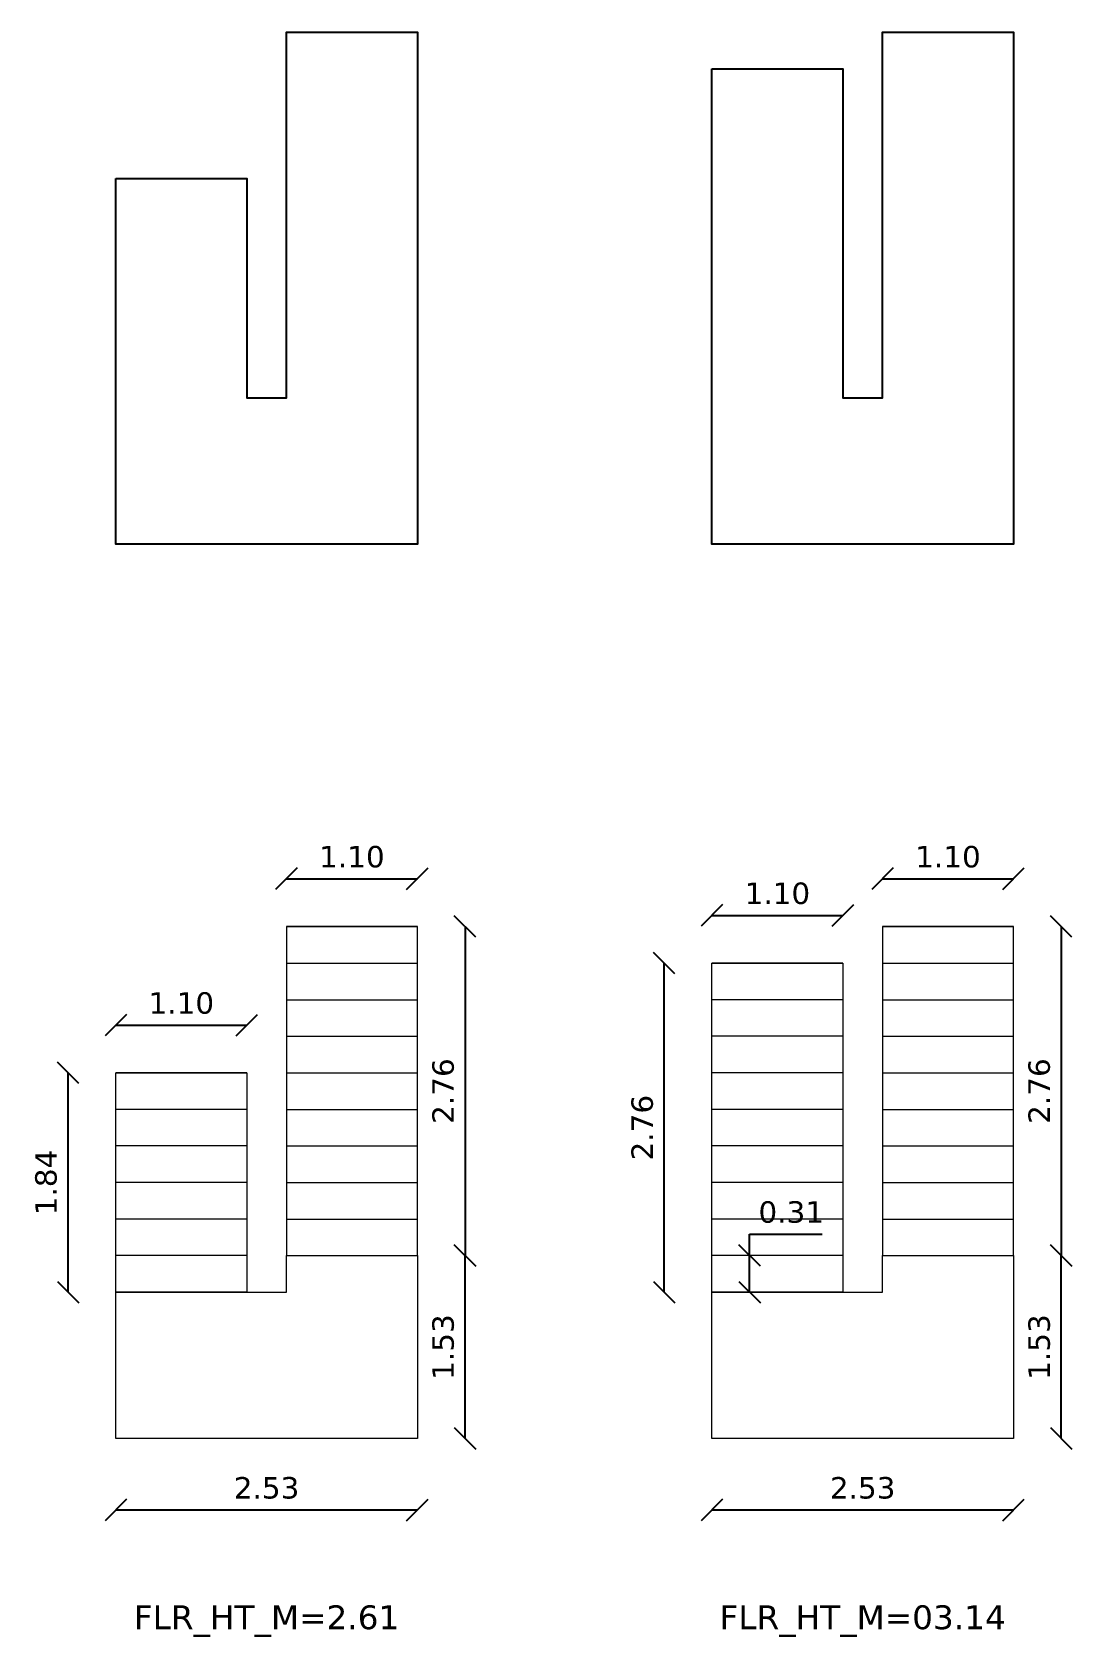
# Model space of a CAD drawing. Header units: metres. Extents: x 617 to 1370, y 693 to 852.
# Drawn here: x 1032.09 to 1040.81, y 733.85 to 747.31 of the extents above; entities that cross this region are included whole.
import ezdxf

# ---------------------------------------------------------------- set-up
doc = ezdxf.new("R2010")
doc.units = ezdxf.units.M
doc.header["$MEASUREMENT"] = 0
doc.header["$PDMODE"] = 2
doc.header["$PDSIZE"] = 50
doc.layers.get('0').update_dxf_attribs({"lineweight": 0})
doc.layers.get('Defpoints').update_dxf_attribs({"lineweight": 0})
for name, color, linetype in [('BLK_1_BLDG_FOOT_PRINT 1', 1, 'Continuous'), ('BLK_1_FLR_0_STAIR_1', 1, 'Continuous'), ('BLK_1_FLR_1_STAIR_1', 1, 'Continuous')]:
    doc.layers.add(name, color=color, linetype=linetype)
for name, color, linetype, lineweight in [('BLK_1_FLR_0_STAIR_1_FLIGHT_1', 7, 'Continuous', 0), ('BLK_1_FLR_0_STAIR_1_FLIGHT_2', 7, 'Continuous', 0), ('BLK_1_FLR_0_STAIR_1_LANDING_1', 7, 'Continuous', 0), ('BLK_1_FLR_1_STAIR_1_FLIGHT_1', 7, 'Continuous', 0), ('BLK_1_FLR_1_STAIR_1_FLIGHT_2', 7, 'Continuous', 0), ('BLK_1_FLR_1_STAIR_1_LANDING_1', 7, 'Continuous', 0)]:
    doc.layers.add(name, color=color, linetype=linetype, lineweight=lineweight)
doc.styles.get("Standard").update_dxf_attribs({"font": 'verdana.ttf', "height": 0.18})
doc.dimstyles.get("Standard").update_dxf_attribs({"dimscale": 0, "dimtxt": 0.18, "dimasz": 0.18, "dimexe": 0.18, "dimexo": 0.0625, "dimgap": 0.09, "dimtad": 1, "dimtoh": 1, "dimzin": 0, "dimdsep": 46, "dimtxsty": 'Standard', "dimblk": 'OBLIQUE', "dimcen": 0.09, "dimse1": 1, "dimse2": 1, "dimadec": 0, "dimazin": 0, "dimtfac": 1, "dimtofl": 0, "dimtmove": 0, "dimatfit": 3, "dimldrblk": 'OBLIQUE', "dimfxl": 1, "dimtolj": 1, "dimtzin": 0, "dimarcsym": 0})

# ---------------------------------------------------------------- blocks, each defined once
blk = doc.blocks.new('_Oblique')
at = {"color": 0, "linetype": 'ByBlock', "lineweight": -2}
blk.add_line((-0.5, -0.5), (0.5, 0.5), dxfattribs=at)
blk = doc.blocks.new('*D319')
at = {"layer": 'BLK_1_FLR_0_STAIR_1_FLIGHT_2', "color": 0, "linetype": 'Continuous', "lineweight": -2}
blk.add_line((1032.388, 736.739), (1032.388, 738.579), dxfattribs=at)
at = {"layer": 'Defpoints', "color": 0, "linetype": 'Continuous'}
for p in [(1032.388, 738.579), (1032.788, 738.579), (1032.788, 736.739)]:
    blk.add_point(p, dxfattribs=at)
at = {"layer": 'BLK_1_FLR_0_STAIR_1_FLIGHT_2', "color": 0, "linetype": 'Continuous', "lineweight": -2, "xscale": 0.18, "yscale": 0.18, "zscale": 0.18}
for p, rotation in [((1032.388, 738.579), 90), ((1032.388, 736.739), 270)]:
    blk.add_blockref('_Oblique', p, dxfattribs=dict(at, rotation=rotation))
at = {"layer": 'BLK_1_FLR_0_STAIR_1_FLIGHT_2', "color": 0, "linetype": 'Continuous', "insert": (1032.204, 737.659), "char_height": 0.18, "attachment_point": 5, "rotation": 90}
blk.add_mtext('\\A1;1.84', dxfattribs=at)
blk = doc.blocks.new('*D320')
at = {"layer": 'BLK_1_FLR_0_STAIR_1_FLIGHT_1', "color": 0, "linetype": 'Continuous', "lineweight": -2}
blk.add_line((1035.718, 739.806), (1035.718, 737.046), dxfattribs=at)
at = {"layer": 'Defpoints', "color": 0, "linetype": 'Continuous'}
for p in [(1035.318, 739.806), (1035.318, 737.046), (1035.718, 737.046)]:
    blk.add_point(p, dxfattribs=at)
at = {"layer": 'BLK_1_FLR_0_STAIR_1_FLIGHT_1', "color": 0, "linetype": 'Continuous', "lineweight": -2, "xscale": 0.18, "yscale": 0.18, "zscale": 0.18}
for p, rotation in [((1035.718, 739.806), 90), ((1035.718, 737.046), 270)]:
    blk.add_blockref('_Oblique', p, dxfattribs=dict(at, rotation=rotation))
at = {"layer": 'BLK_1_FLR_0_STAIR_1_FLIGHT_1', "color": 0, "linetype": 'Continuous', "insert": (1035.535, 738.426), "char_height": 0.18, "attachment_point": 5, "rotation": 90}
blk.add_mtext('\\A1;2.76', dxfattribs=at)
blk = doc.blocks.new('*D321')
at = {"layer": 'BLK_1_FLR_0_STAIR_1_FLIGHT_2', "color": 0, "linetype": 'Continuous', "lineweight": -2}
blk.add_line((1032.788, 738.979), (1033.888, 738.979), dxfattribs=at)
at = {"layer": 'Defpoints', "color": 0, "linetype": 'Continuous'}
for p in [(1033.888, 738.979), (1032.788, 738.579), (1033.888, 738.579)]:
    blk.add_point(p, dxfattribs=at)
at = {"layer": 'BLK_1_FLR_0_STAIR_1_FLIGHT_2', "color": 0, "linetype": 'Continuous', "lineweight": -2, "xscale": 0.18, "yscale": 0.18, "zscale": 0.18, "rotation": 180}
blk.add_blockref('_Oblique', (1032.788, 738.979), dxfattribs=at)
at = {"layer": 'BLK_1_FLR_0_STAIR_1_FLIGHT_2', "color": 0, "linetype": 'Continuous', "lineweight": -2, "xscale": 0.18, "yscale": 0.18, "zscale": 0.18}
blk.add_blockref('_Oblique', (1033.888, 738.979), dxfattribs=at)
at = {"layer": 'BLK_1_FLR_0_STAIR_1_FLIGHT_2', "color": 0, "linetype": 'Continuous', "insert": (1033.338, 739.163), "char_height": 0.18, "attachment_point": 5}
blk.add_mtext('\\A1;1.10', dxfattribs=at)
blk = doc.blocks.new('*D322')
at = {"layer": 'BLK_1_FLR_0_STAIR_1_FLIGHT_1', "color": 0, "linetype": 'Continuous', "lineweight": -2}
blk.add_line((1034.219, 740.207), (1035.318, 740.207), dxfattribs=at)
at = {"layer": 'Defpoints', "color": 0, "linetype": 'Continuous'}
for p in [(1035.318, 740.207), (1034.219, 739.806), (1035.318, 739.807)]:
    blk.add_point(p, dxfattribs=at)
at = {"layer": 'BLK_1_FLR_0_STAIR_1_FLIGHT_1', "color": 0, "linetype": 'Continuous', "lineweight": -2, "xscale": 0.18, "yscale": 0.18, "zscale": 0.18, "rotation": 180}
blk.add_blockref('_Oblique', (1034.219, 740.207), dxfattribs=at)
at = {"layer": 'BLK_1_FLR_0_STAIR_1_FLIGHT_1', "color": 0, "linetype": 'Continuous', "lineweight": -2, "xscale": 0.18, "yscale": 0.18, "zscale": 0.18}
blk.add_blockref('_Oblique', (1035.318, 740.207), dxfattribs=at)
at = {"layer": 'BLK_1_FLR_0_STAIR_1_FLIGHT_1', "color": 0, "linetype": 'Continuous', "insert": (1034.769, 740.39), "char_height": 0.18, "attachment_point": 5}
blk.add_mtext('\\A1;1.10', dxfattribs=at)
blk = doc.blocks.new('*D324')
at = {"layer": 'BLK_1_FLR_1_STAIR_1_FLIGHT_2', "color": 0, "linetype": 'Continuous', "lineweight": -2}
blk.add_line((1037.388, 736.739), (1037.388, 739.499), dxfattribs=at)
at = {"layer": 'Defpoints', "color": 0, "linetype": 'Continuous'}
for p in [(1037.388, 739.499), (1037.788, 739.499), (1037.788, 736.739)]:
    blk.add_point(p, dxfattribs=at)
at = {"layer": 'BLK_1_FLR_1_STAIR_1_FLIGHT_2', "color": 0, "linetype": 'Continuous', "lineweight": -2, "xscale": 0.18, "yscale": 0.18, "zscale": 0.18}
for p, rotation in [((1037.388, 739.499), 90), ((1037.388, 736.739), 270)]:
    blk.add_blockref('_Oblique', p, dxfattribs=dict(at, rotation=rotation))
at = {"layer": 'BLK_1_FLR_1_STAIR_1_FLIGHT_2', "color": 0, "linetype": 'Continuous', "insert": (1037.205, 738.119), "char_height": 0.18, "attachment_point": 5, "rotation": 90}
blk.add_mtext('\\A1;2.76', dxfattribs=at)
blk = doc.blocks.new('*D325')
at = {"layer": 'BLK_1_FLR_1_STAIR_1_FLIGHT_1', "color": 0, "linetype": 'Continuous', "lineweight": -2}
blk.add_line((1040.718, 739.806), (1040.718, 737.046), dxfattribs=at)
at = {"layer": 'Defpoints', "color": 0, "linetype": 'Continuous'}
for p in [(1040.318, 739.806), (1040.318, 737.046), (1040.718, 737.046)]:
    blk.add_point(p, dxfattribs=at)
at = {"layer": 'BLK_1_FLR_1_STAIR_1_FLIGHT_1', "color": 0, "linetype": 'Continuous', "lineweight": -2, "xscale": 0.18, "yscale": 0.18, "zscale": 0.18}
for p, rotation in [((1040.718, 739.806), 90), ((1040.718, 737.046), 270)]:
    blk.add_blockref('_Oblique', p, dxfattribs=dict(at, rotation=rotation))
at = {"layer": 'BLK_1_FLR_1_STAIR_1_FLIGHT_1', "color": 0, "linetype": 'Continuous', "insert": (1040.535, 738.426), "char_height": 0.18, "attachment_point": 5, "rotation": 90}
blk.add_mtext('\\A1;2.76', dxfattribs=at)
blk = doc.blocks.new('*D323')
at = {"layer": 'BLK_1_FLR_1_STAIR_1_FLIGHT_2', "color": 0, "linetype": 'Continuous', "lineweight": -2}
blk.add_line((1037.788, 739.899), (1038.888, 739.899), dxfattribs=at)
at = {"layer": 'Defpoints', "color": 0, "linetype": 'Continuous'}
for p in [(1038.888, 739.899), (1037.788, 739.499), (1038.888, 739.499)]:
    blk.add_point(p, dxfattribs=at)
at = {"layer": 'BLK_1_FLR_1_STAIR_1_FLIGHT_2', "color": 0, "linetype": 'Continuous', "lineweight": -2, "xscale": 0.18, "yscale": 0.18, "zscale": 0.18, "rotation": 180}
blk.add_blockref('_Oblique', (1037.788, 739.899), dxfattribs=at)
at = {"layer": 'BLK_1_FLR_1_STAIR_1_FLIGHT_2', "color": 0, "linetype": 'Continuous', "lineweight": -2, "xscale": 0.18, "yscale": 0.18, "zscale": 0.18}
blk.add_blockref('_Oblique', (1038.888, 739.899), dxfattribs=at)
at = {"layer": 'BLK_1_FLR_1_STAIR_1_FLIGHT_2', "color": 0, "linetype": 'Continuous', "insert": (1038.338, 740.083), "char_height": 0.18, "attachment_point": 5}
blk.add_mtext('\\A1;1.10', dxfattribs=at)
blk = doc.blocks.new('*D326')
at = {"layer": 'BLK_1_FLR_1_STAIR_1_FLIGHT_1', "color": 0, "linetype": 'Continuous', "lineweight": -2}
blk.add_line((1039.219, 740.207), (1040.318, 740.207), dxfattribs=at)
at = {"layer": 'Defpoints', "color": 0, "linetype": 'Continuous'}
for p in [(1040.318, 740.207), (1039.219, 739.806), (1040.318, 739.807)]:
    blk.add_point(p, dxfattribs=at)
at = {"layer": 'BLK_1_FLR_1_STAIR_1_FLIGHT_1', "color": 0, "linetype": 'Continuous', "lineweight": -2, "xscale": 0.18, "yscale": 0.18, "zscale": 0.18, "rotation": 180}
blk.add_blockref('_Oblique', (1039.219, 740.207), dxfattribs=at)
at = {"layer": 'BLK_1_FLR_1_STAIR_1_FLIGHT_1', "color": 0, "linetype": 'Continuous', "lineweight": -2, "xscale": 0.18, "yscale": 0.18, "zscale": 0.18}
blk.add_blockref('_Oblique', (1040.318, 740.207), dxfattribs=at)
at = {"layer": 'BLK_1_FLR_1_STAIR_1_FLIGHT_1', "color": 0, "linetype": 'Continuous', "insert": (1039.769, 740.39), "char_height": 0.18, "attachment_point": 5}
blk.add_mtext('\\A1;1.10', dxfattribs=at)
blk = doc.blocks.new('*D327')
at = {"layer": 'BLK_1_FLR_0_STAIR_1_LANDING_1', "color": 0, "lineweight": -2}
blk.add_line((1032.788, 734.913), (1035.318, 734.913), dxfattribs=at)
at = {"layer": 'Defpoints', "color": 0, "linetype": 'Continuous'}
for p in [(1032.788, 735.513), (1035.318, 735.513), (1035.318, 734.913)]:
    blk.add_point(p, dxfattribs=at)
at = {"layer": 'BLK_1_FLR_0_STAIR_1_LANDING_1', "color": 0, "linetype": 'Continuous', "lineweight": -2, "xscale": 0.18, "yscale": 0.18, "zscale": 0.18, "rotation": 180}
blk.add_blockref('_Oblique', (1032.788, 734.913), dxfattribs=at)
at = {"layer": 'BLK_1_FLR_0_STAIR_1_LANDING_1', "color": 0, "linetype": 'Continuous', "lineweight": -2, "xscale": 0.18, "yscale": 0.18, "zscale": 0.18}
blk.add_blockref('_Oblique', (1035.318, 734.913), dxfattribs=at)
at = {"layer": 'BLK_1_FLR_0_STAIR_1_LANDING_1', "color": 0, "linetype": 'Continuous', "insert": (1034.053, 735.097), "char_height": 0.18, "attachment_point": 5}
blk.add_mtext('\\A1;2.53', dxfattribs=at)
blk = doc.blocks.new('*D328')
at = {"layer": 'BLK_1_FLR_1_STAIR_1_LANDING_1', "color": 0, "lineweight": -2}
blk.add_line((1037.788, 734.913), (1040.318, 734.913), dxfattribs=at)
at = {"layer": 'Defpoints', "color": 0, "linetype": 'Continuous'}
for p in [(1037.788, 735.513), (1040.318, 735.513), (1040.318, 734.913)]:
    blk.add_point(p, dxfattribs=at)
at = {"layer": 'BLK_1_FLR_1_STAIR_1_LANDING_1', "color": 0, "linetype": 'Continuous', "lineweight": -2, "xscale": 0.18, "yscale": 0.18, "zscale": 0.18, "rotation": 180}
blk.add_blockref('_Oblique', (1037.788, 734.913), dxfattribs=at)
at = {"layer": 'BLK_1_FLR_1_STAIR_1_LANDING_1', "color": 0, "linetype": 'Continuous', "lineweight": -2, "xscale": 0.18, "yscale": 0.18, "zscale": 0.18}
blk.add_blockref('_Oblique', (1040.318, 734.913), dxfattribs=at)
at = {"layer": 'BLK_1_FLR_1_STAIR_1_LANDING_1', "color": 0, "linetype": 'Continuous', "insert": (1039.053, 735.097), "char_height": 0.18, "attachment_point": 5}
blk.add_mtext('\\A1;2.53', dxfattribs=at)
blk = doc.blocks.new('*D329')
at = {"layer": 'BLK_1_FLR_0_STAIR_1_LANDING_1', "color": 0, "lineweight": -2}
blk.add_line((1035.718, 735.513), (1035.718, 737.046), dxfattribs=at)
at = {"layer": 'Defpoints', "color": 0, "linetype": 'Continuous'}
for p in [(1035.318, 737.046), (1035.718, 737.046), (1035.318, 735.513)]:
    blk.add_point(p, dxfattribs=at)
at = {"layer": 'BLK_1_FLR_0_STAIR_1_LANDING_1', "color": 0, "linetype": 'Continuous', "lineweight": -2, "xscale": 0.18, "yscale": 0.18, "zscale": 0.18}
for p, rotation in [((1035.718, 737.046), 90), ((1035.718, 735.513), 270)]:
    blk.add_blockref('_Oblique', p, dxfattribs=dict(at, rotation=rotation))
at = {"layer": 'BLK_1_FLR_0_STAIR_1_LANDING_1', "color": 0, "linetype": 'Continuous', "insert": (1035.535, 736.279), "char_height": 0.18, "attachment_point": 5, "rotation": 90}
blk.add_mtext('\\A1;1.53', dxfattribs=at)
blk = doc.blocks.new('*D330')
at = {"layer": 'BLK_1_FLR_1_STAIR_1_LANDING_1', "color": 0, "lineweight": -2}
blk.add_line((1040.718, 735.513), (1040.718, 737.046), dxfattribs=at)
at = {"layer": 'Defpoints', "color": 0, "linetype": 'Continuous'}
for p in [(1040.318, 737.046), (1040.718, 737.046), (1040.318, 735.513)]:
    blk.add_point(p, dxfattribs=at)
at = {"layer": 'BLK_1_FLR_1_STAIR_1_LANDING_1', "color": 0, "linetype": 'Continuous', "lineweight": -2, "xscale": 0.18, "yscale": 0.18, "zscale": 0.18}
for p, rotation in [((1040.718, 737.046), 90), ((1040.718, 735.513), 270)]:
    blk.add_blockref('_Oblique', p, dxfattribs=dict(at, rotation=rotation))
at = {"layer": 'BLK_1_FLR_1_STAIR_1_LANDING_1', "color": 0, "linetype": 'Continuous', "insert": (1040.535, 736.279), "char_height": 0.18, "attachment_point": 5, "rotation": 90}
blk.add_mtext('\\A1;1.53', dxfattribs=at)
blk = doc.blocks.new('*D389')
at = {"layer": 'BLK_1_BLDG_FOOT_PRINT 1', "color": 0, "lineweight": -2}
for p, q in [((1038.105, 737.046), (1038.105, 737.226)), ((1038.105, 737.226), (1038.714, 737.226)), ((1038.105, 736.739), (1038.105, 737.046))]:
    blk.add_line(p, q, dxfattribs=at)
at = {"layer": 'Defpoints', "color": 0}
for p in [(1037.788, 737.046), (1038.105, 737.046), (1037.788, 736.739)]:
    blk.add_point(p, dxfattribs=at)
at = {"layer": 'BLK_1_BLDG_FOOT_PRINT 1', "color": 0, "lineweight": -2, "xscale": 0.18, "yscale": 0.18, "zscale": 0.18}
for p, rotation in [((1038.105, 737.046), 90), ((1038.105, 736.739), 270)]:
    blk.add_blockref('_Oblique', p, dxfattribs=dict(at, rotation=rotation))
at = {"layer": 'BLK_1_BLDG_FOOT_PRINT 1', "color": 0, "insert": (1038.454, 737.41), "char_height": 0.18, "attachment_point": 5}
blk.add_mtext('\\A1;0.31', dxfattribs=at)

msp = doc.modelspace()

# ---------------------------------------------------------------- linework, layer by layer
at = {"layer": 'BLK_1_FLR_0_STAIR_1', "linetype": 'Continuous'}
msp.add_lwpolyline([(1032.788, 746.079), (1033.888, 746.079), (1033.888, 744.239), (1034.219, 744.239), (1034.219, 747.306), (1035.318, 747.307), (1035.318, 743.013), (1032.788, 743.013)], close=True, dxfattribs=at)
at = {"layer": 'BLK_1_FLR_0_STAIR_1_FLIGHT_1', "linetype": 'Continuous'}
for p, q in [((1034.219, 739.806), (1035.318, 739.806)), ((1034.219, 739.499), (1035.318, 739.499)), ((1034.219, 739.192), (1035.318, 739.192)), ((1034.219, 738.886), (1035.318, 738.886)), ((1034.219, 738.579), (1035.318, 738.579)), ((1034.219, 738.272), (1035.318, 738.272)), ((1034.219, 737.966), (1035.318, 737.966)), ((1034.219, 737.659), (1035.318, 737.659)), ((1034.219, 737.352), (1035.318, 737.352)), ((1034.219, 737.046), (1035.318, 737.046))]:
    msp.add_line(p, q, dxfattribs=at)
msp.add_lwpolyline([(1034.219, 737.046), (1035.318, 737.046), (1035.318, 739.806), (1034.219, 739.806)], close=True, dxfattribs=at)
at = {"layer": 'BLK_1_FLR_0_STAIR_1_FLIGHT_2', "linetype": 'Continuous'}
for p, q in [((1033.887, 738.579), (1032.788, 738.579)), ((1033.887, 738.272), (1032.788, 738.272)), ((1033.887, 737.966), (1032.788, 737.966)), ((1033.887, 737.659), (1032.788, 737.659)), ((1033.887, 737.352), (1032.788, 737.352)), ((1033.887, 737.046), (1032.788, 737.046)), ((1033.887, 736.739), (1032.788, 736.739))]:
    msp.add_line(p, q, dxfattribs=at)
msp.add_lwpolyline([(1032.788, 738.579), (1033.888, 738.579), (1033.888, 736.739), (1032.788, 736.739)], close=True, dxfattribs=at)
at = {"layer": 'BLK_1_FLR_0_STAIR_1_LANDING_1', "linetype": 'Continuous'}
msp.add_lwpolyline([(1032.788, 735.513), (1032.788, 736.739), (1034.219, 736.739), (1034.219, 737.046), (1035.318, 737.046), (1035.318, 735.513)], close=True, dxfattribs=at)
at = {"layer": 'BLK_1_FLR_1_STAIR_1', "linetype": 'Continuous'}
msp.add_lwpolyline([(1037.788, 746.999), (1038.888, 746.999), (1038.888, 744.239), (1039.219, 744.239), (1039.219, 747.306), (1040.318, 747.307), (1040.318, 743.013), (1037.788, 743.013)], close=True, dxfattribs=at)
at = {"layer": 'BLK_1_FLR_1_STAIR_1_FLIGHT_1', "linetype": 'Continuous'}
for p, q in [((1039.219, 739.806), (1040.318, 739.806)), ((1039.219, 739.499), (1040.318, 739.499)), ((1039.219, 739.192), (1040.318, 739.192)), ((1039.219, 738.886), (1040.318, 738.886)), ((1039.219, 738.579), (1040.318, 738.579)), ((1039.219, 738.272), (1040.318, 738.272)), ((1039.219, 737.966), (1040.318, 737.966)), ((1039.219, 737.659), (1040.318, 737.659)), ((1039.219, 737.352), (1040.318, 737.352)), ((1039.219, 737.046), (1040.318, 737.046))]:
    msp.add_line(p, q, dxfattribs=at)
msp.add_lwpolyline([(1039.219, 737.046), (1040.318, 737.046), (1040.318, 739.806), (1039.219, 739.806)], close=True, dxfattribs=at)
at = {"layer": 'BLK_1_FLR_1_STAIR_1_FLIGHT_2', "linetype": 'Continuous'}
for p, q in [((1038.887, 739.499), (1037.788, 739.499)), ((1038.887, 739.192), (1037.788, 739.192)), ((1038.887, 738.886), (1037.788, 738.886)), ((1038.887, 738.579), (1037.788, 738.579)), ((1038.887, 738.272), (1037.788, 738.272)), ((1038.887, 737.966), (1037.788, 737.966)), ((1038.887, 737.659), (1037.788, 737.659)), ((1038.887, 737.352), (1037.788, 737.352)), ((1038.887, 737.046), (1037.788, 737.046)), ((1038.887, 736.739), (1037.788, 736.739))]:
    msp.add_line(p, q, dxfattribs=at)
msp.add_lwpolyline([(1037.788, 739.499), (1038.888, 739.499), (1038.888, 736.739), (1037.788, 736.739)], close=True, dxfattribs=at)
at = {"layer": 'BLK_1_FLR_1_STAIR_1_LANDING_1', "linetype": 'Continuous'}
msp.add_lwpolyline([(1037.788, 735.513), (1037.788, 736.739), (1039.219, 736.739), (1039.219, 737.046), (1040.318, 737.046), (1040.318, 735.513)], close=True, dxfattribs=at)

# ---------------------------------------------------------------- texts
at = {"layer": 'BLK_1_FLR_0_STAIR_1', "linetype": 'Continuous', "insert": (1034.053, 734.113), "char_height": 0.2, "width": 2.4, "attachment_point": 2}
msp.add_mtext('FLR_HT_M=2.61', dxfattribs=at)
at = {"layer": 'BLK_1_FLR_1_STAIR_1', "linetype": 'Continuous', "insert": (1039.053, 734.113), "char_height": 0.2, "width": 2.4, "attachment_point": 2}
msp.add_mtext('FLR_HT_M=03.14', dxfattribs=at)

# ---------------------------------------------------------------- dimensions: what is measured, and where the dimension line sits
at = {"layer": 'BLK_1_BLDG_FOOT_PRINT 1'}
dim = msp.add_linear_dim(base=(1038.105, 737.046), p1=(1037.788, 736.739), p2=(1037.788, 737.046), angle=90, dimstyle='Standard', override={"dimscale": 1}, dxfattribs=at)
dim.commit()
dim.dimension.update_dxf_attribs({"geometry": '*D389', "text_midpoint": (1038.454, 737.41)})
at = {"layer": 'BLK_1_FLR_0_STAIR_1_FLIGHT_1', "color": 2, "linetype": 'Continuous'}
dim = msp.add_linear_dim(base=(1035.318, 740.207), p1=(1034.219, 739.806), p2=(1035.318, 739.807), dimstyle='Standard', override={"dimscale": 1}, dxfattribs=at)
dim.commit()
dim.dimension.update_dxf_attribs({"geometry": '*D322', "text_midpoint": (1034.769, 740.39)})
at = {"layer": 'BLK_1_FLR_0_STAIR_1_FLIGHT_1', "color": 1, "linetype": 'Continuous'}
dim = msp.add_linear_dim(base=(1035.718, 737.046), p1=(1035.318, 739.806), p2=(1035.318, 737.046), angle=90, dimstyle='Standard', override={"dimscale": 1}, dxfattribs=at)
dim.commit()
dim.dimension.update_dxf_attribs({"geometry": '*D320', "text_midpoint": (1035.535, 738.426)})
at = {"layer": 'BLK_1_FLR_0_STAIR_1_FLIGHT_2', "color": 2, "linetype": 'Continuous'}
dim = msp.add_linear_dim(base=(1033.888, 738.979), p1=(1032.788, 738.579), p2=(1033.888, 738.579), dimstyle='Standard', override={"dimscale": 1}, dxfattribs=at)
dim.commit()
dim.dimension.update_dxf_attribs({"geometry": '*D321', "text_midpoint": (1033.338, 739.163)})
at = {"layer": 'BLK_1_FLR_0_STAIR_1_FLIGHT_2', "color": 1, "linetype": 'Continuous'}
dim = msp.add_linear_dim(base=(1032.388, 738.579), p1=(1032.788, 736.739), p2=(1032.788, 738.579), angle=90, dimstyle='Standard', override={"dimscale": 1}, dxfattribs=at)
dim.commit()
dim.dimension.update_dxf_attribs({"geometry": '*D319', "text_midpoint": (1032.204, 737.659)})
at = {"layer": 'BLK_1_FLR_0_STAIR_1_LANDING_1', "color": 2, "linetype": 'Continuous'}
dim = msp.add_linear_dim(base=(1035.718, 737.046), p1=(1035.318, 735.513), p2=(1035.318, 737.046), angle=90, dimstyle='Standard', override={"dimscale": 1, "dimtmove": 1, "dimfxl": 5}, dxfattribs=at)
dim.commit()
dim.dimension.update_dxf_attribs({"geometry": '*D329', "text_midpoint": (1035.535, 736.279)})
at = {"layer": 'BLK_1_FLR_0_STAIR_1_LANDING_1', "color": 1, "linetype": 'Continuous'}
dim = msp.add_linear_dim(base=(1035.318, 734.913), p1=(1032.788, 735.513), p2=(1035.318, 735.513), dimstyle='Standard', override={"dimscale": 1, "dimtmove": 1, "dimfxl": 5}, dxfattribs=at)
dim.commit()
dim.dimension.update_dxf_attribs({"geometry": '*D327', "text_midpoint": (1034.053, 735.097)})
at = {"layer": 'BLK_1_FLR_1_STAIR_1_FLIGHT_1', "color": 2, "linetype": 'Continuous'}
dim = msp.add_linear_dim(base=(1040.318, 740.207), p1=(1039.219, 739.806), p2=(1040.318, 739.807), dimstyle='Standard', override={"dimscale": 1}, dxfattribs=at)
dim.commit()
dim.dimension.update_dxf_attribs({"geometry": '*D326', "text_midpoint": (1039.769, 740.39)})
at = {"layer": 'BLK_1_FLR_1_STAIR_1_FLIGHT_1', "color": 1, "linetype": 'Continuous'}
dim = msp.add_linear_dim(base=(1040.718, 737.046), p1=(1040.318, 739.806), p2=(1040.318, 737.046), angle=90, dimstyle='Standard', override={"dimscale": 1}, dxfattribs=at)
dim.commit()
dim.dimension.update_dxf_attribs({"geometry": '*D325', "text_midpoint": (1040.535, 738.426)})
at = {"layer": 'BLK_1_FLR_1_STAIR_1_FLIGHT_2', "color": 2, "linetype": 'Continuous'}
dim = msp.add_linear_dim(base=(1038.888, 739.899), p1=(1037.788, 739.499), p2=(1038.888, 739.499), dimstyle='Standard', override={"dimscale": 1}, dxfattribs=at)
dim.commit()
dim.dimension.update_dxf_attribs({"geometry": '*D323', "text_midpoint": (1038.338, 740.083)})
at = {"layer": 'BLK_1_FLR_1_STAIR_1_FLIGHT_2', "color": 1, "linetype": 'Continuous'}
dim = msp.add_linear_dim(base=(1037.388, 739.499), p1=(1037.788, 736.739), p2=(1037.788, 739.499), angle=90, dimstyle='Standard', override={"dimscale": 1}, dxfattribs=at)
dim.commit()
dim.dimension.update_dxf_attribs({"geometry": '*D324', "text_midpoint": (1037.205, 738.119)})
at = {"layer": 'BLK_1_FLR_1_STAIR_1_LANDING_1', "color": 2, "linetype": 'Continuous'}
dim = msp.add_linear_dim(base=(1040.718, 737.046), p1=(1040.318, 735.513), p2=(1040.318, 737.046), angle=90, dimstyle='Standard', override={"dimscale": 1, "dimtmove": 1, "dimfxl": 5}, dxfattribs=at)
dim.commit()
dim.dimension.update_dxf_attribs({"geometry": '*D330', "text_midpoint": (1040.535, 736.279)})
at = {"layer": 'BLK_1_FLR_1_STAIR_1_LANDING_1', "color": 1, "linetype": 'Continuous'}
dim = msp.add_linear_dim(base=(1040.318, 734.913), p1=(1037.788, 735.513), p2=(1040.318, 735.513), dimstyle='Standard', override={"dimscale": 1, "dimtmove": 1, "dimfxl": 5}, dxfattribs=at)
dim.commit()
dim.dimension.update_dxf_attribs({"geometry": '*D328', "text_midpoint": (1039.053, 735.097)})

doc.saveas('drawing.dxf')
